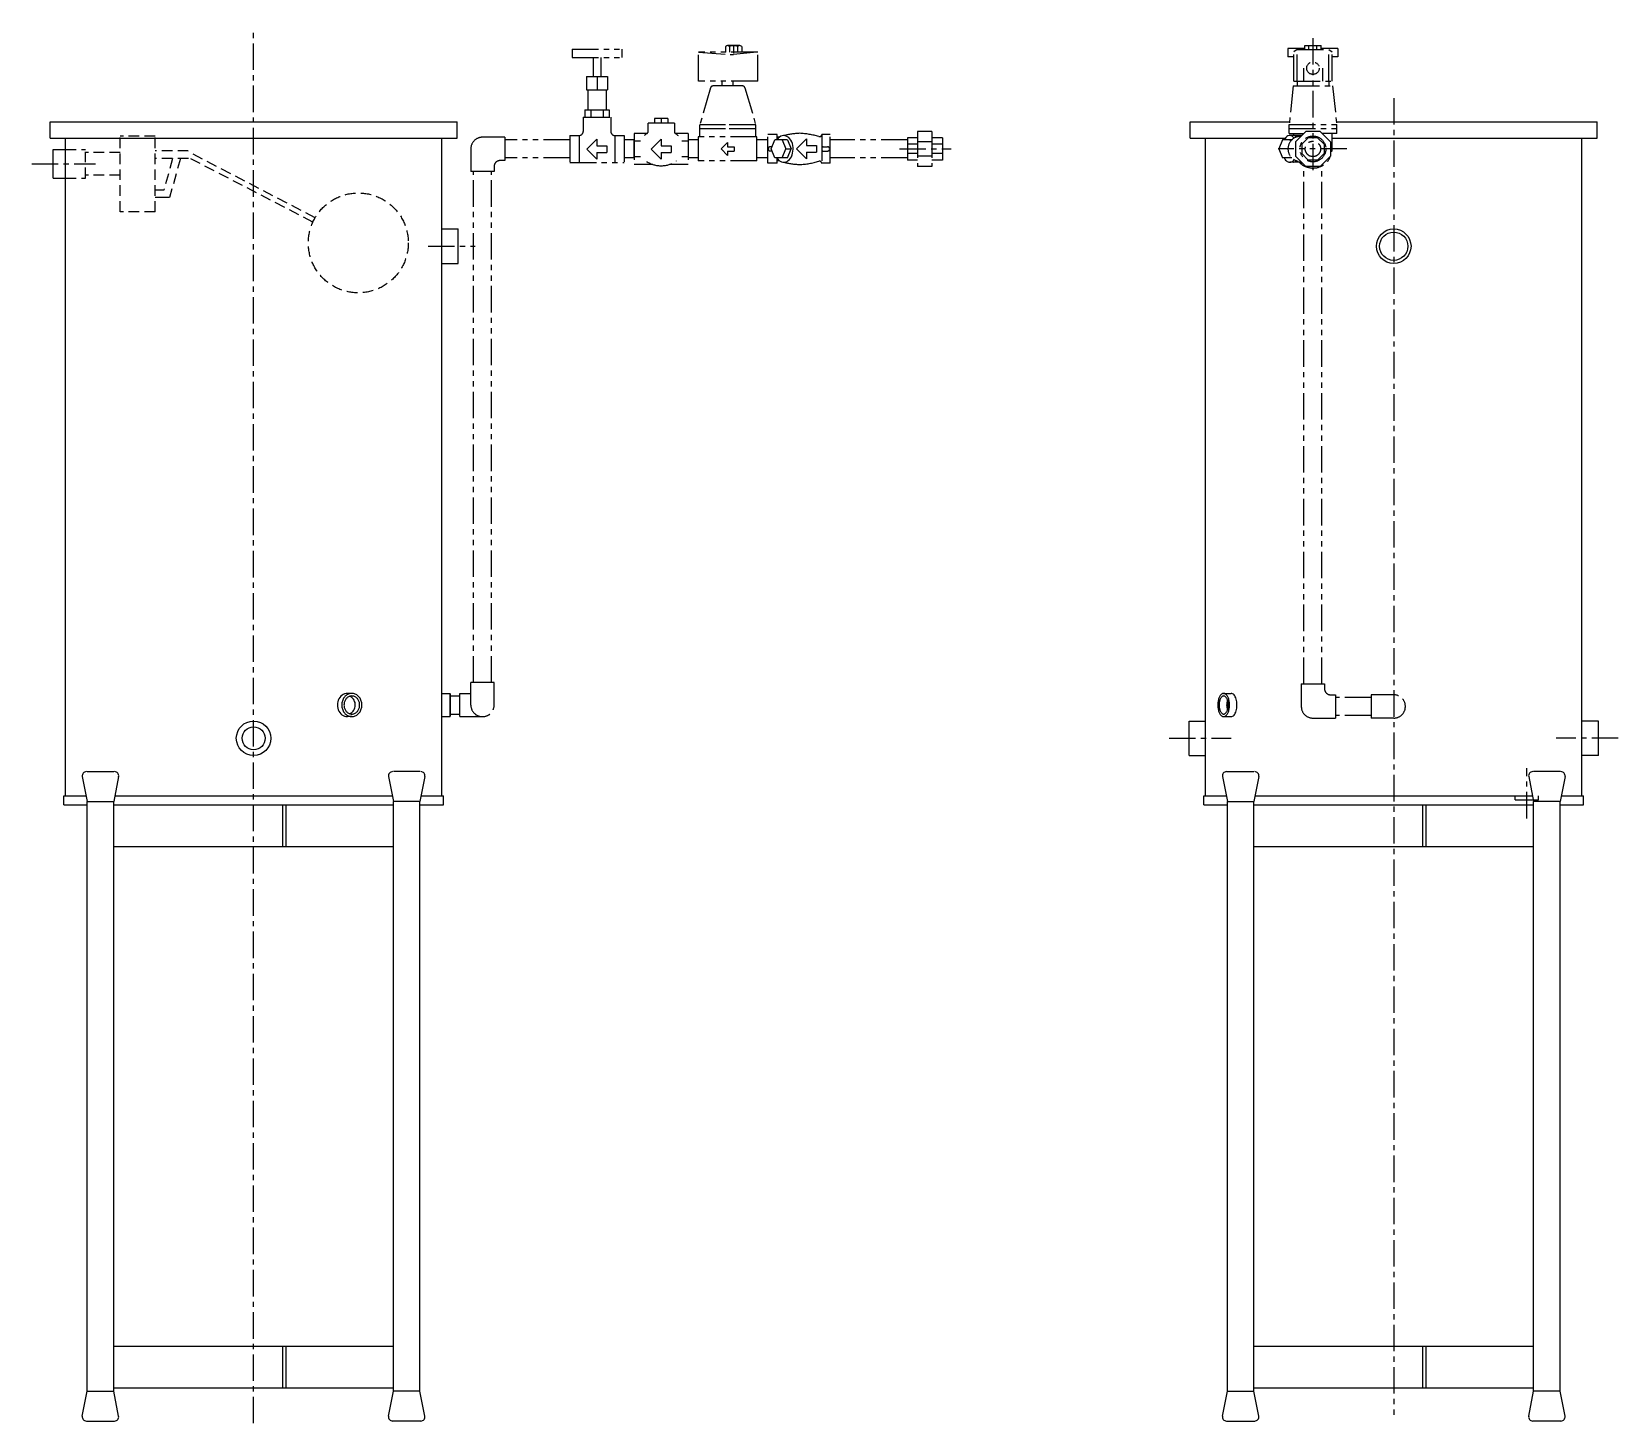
# Model space of a CAD drawing. Extents: x -7290 to 7072, y -4609 to 5403.
# Drawn here: x -376 to 1529, y -2824 to -1152 of the extents above; entities that cross this region are included whole.
import ezdxf

# ---------------------------------------------------------------- set-up
doc = ezdxf.new("R2010")
doc.units = 0
for name, pattern in [('CENTER', [50.8, 31.75, -6.35, 6.35, -6.35]), ('DASHED', [19.05, 12.7, -6.35]), ('PHANTOM', [63.5, 31.75, -6.35, 6.35, -6.35, 6.35, -6.35])]:
    doc.linetypes.add(name, pattern=pattern)
doc.layers.get('0').update_dxf_attribs({"linetype": 'CONTINUOUS'})
doc.layers.add('1_50', color=7, linetype='CONTINUOUS')

# ---------------------------------------------------------------- blocks, each defined once
blk = doc.blocks.new('MS_1')
at = {"color": 110, "linetype": 'CENTER'}
for p, q in [((0, 263.852637), (0, 1935.162612)), ((1368.901083, 1855.360521), (1368.901083, 273.910402)), ((1243.401037, 1812.905994), (1243.401037, 1823.905994)), ((1248.901037, 1810.465782), (1248.901037, 1812.905994)), ((1300.401037, 1812.905994), (1300.401037, 1823.905994)), ((775.501173, 1794.406055), (837.5454, 1794.406055)), ((1246.491427, 1805.205994), (1235.481619, 1805.205994)), ((1244.320454, 1805.205994), (1245.002373, 1803.539546)), ((-266.402267, 1776.527233), (-189.809561, 1776.527233)), ((-107.724284, 1745.027233), (-118.3, 1745.027233)), ((-100.875716, 1736.027233), (-118.3, 1736.027233)), ((209.434264, 1677.527233), (266.189176, 1677.527233)), ((1099.30006, 1086.527233), (1173.763301, 1086.527233)), ((1638.502106, 1086.527233), (1564.038866, 1086.527233)), ((1528.901083, 990.396009), (1528.901083, 1050.711968)), ((1514.901083, 1012.527233), (1514.901083, 1017.527233)), ((1514.901083, 1012.527233), (1542.901083, 1012.527233)), ((1542.901083, 1012.527233), (1542.901083, 1017.527233))]:
    blk.add_line(p, q, dxfattribs=at)
at = {"color": 110, "linetype": 'PHANTOM'}
for p, q in [((1271.901037, 1927.466976), (1271.901037, 1767.973271)), ((382.299939, 1914.358337), (382.299939, 1904.358352)), ((382.299939, 1914.358337), (442.299983, 1914.358337)), ((442.299983, 1914.358291), (442.299983, 1904.358307)), ((534.300108, 1910.414108), (576.300108, 1907.714108)), ((534.300108, 1875.714108), (534.300108, 1910.414108)), ((605.269789, 1910.414108), (534.300108, 1910.414108)), ((566.500108, 1917.536482), (566.500108, 1910.414108)), ((576.270196, 1918.414107), (568.890752, 1918.414107)), ((571.370197, 1917.484572), (571.370197, 1910.414283)), ((583.646857, 1918.414107), (576.270196, 1918.414107)), ((576.300108, 1919.414107), (576.300108, 1909.414108)), ((604.300108, 1910.414108), (576.300108, 1907.714108)), ((581.170197, 1917.484572), (581.170197, 1910.41391)), ((586.100108, 1917.501944), (586.100108, 1910.414108)), ((605.269789, 1875.714108), (605.269789, 1910.414108)), ((1241.901022, 1914.872085), (1241.901022, 1904.872146)), ((1262.151037, 1914.872085), (1241.901022, 1914.872085)), ((1252.901023, 1913.877027), (1248.901023, 1910.877027)), ((1248.901037, 1875.877004), (1248.901037, 1910.877004)), ((1252.901037, 1913.877004), (1290.901037, 1913.877004)), ((1252.901037, 1875.877004), (1252.901037, 1913.877004)), ((1262.151037, 1918.414107), (1281.651037, 1918.414107)), ((1262.151037, 1913.877004), (1262.151037, 1918.414107)), ((1267.026037, 1913.877004), (1267.026037, 1918.414107)), ((1276.776037, 1913.877004), (1276.776037, 1918.414107)), ((1281.651037, 1913.877004), (1281.651037, 1918.414107)), ((1301.901006, 1914.872085), (1281.651037, 1914.872085)), ((1290.901037, 1875.877004), (1290.901037, 1913.877004)), ((1290.90105, 1913.877027), (1294.90105, 1910.877027)), ((1294.901037, 1875.877004), (1294.901037, 1910.877004)), ((1301.901006, 1914.872085), (1301.901006, 1904.872146)), ((382.299939, 1904.358398), (442.299983, 1904.358398)), ((407.799938, 1904.358307), (407.799938, 1881.192444)), ((416.799938, 1904.358307), (416.799938, 1881.192444)), ((1248.901037, 1904.872146), (1241.901022, 1904.872146)), ((1260.400988, 1891.377071), (1260.400988, 1875.877004)), ((1283.400988, 1891.377071), (1283.400988, 1875.877004)), ((1301.901006, 1904.872146), (1294.901037, 1904.872146)), ((399.799969, 1881.192444), (399.799969, 1865.192506)), ((399.800015, 1881.192582), (424.799953, 1881.192582)), ((412.299938, 1881.192444), (412.299938, 1865.192506)), ((424.799999, 1881.192444), (424.799999, 1865.192506)), ((605.269789, 1875.714108), (534.300108, 1875.714108)), ((548.610478, 1867.808925), (535.720775, 1823.405994)), ((566.606495, 1870.005994), (551.501032, 1870.005994)), ((562.720775, 1870.005994), (562.720775, 1875.805994)), ((587.099185, 1870.005994), (566.606495, 1870.005994)), ((575.879442, 1870.005994), (575.879442, 1875.805994)), ((589.989739, 1867.808925), (602.879442, 1823.405994)), ((1248.216002, 1870.004672), (1243.401037, 1823.905994)), ((1248.216002, 1870.004672), (1295.586071, 1870.004672)), ((1248.901037, 1875.877004), (1294.901037, 1875.877004)), ((1252.901037, 1875.877004), (1252.901037, 1870.004672)), ((1290.901037, 1875.877004), (1290.901037, 1870.004672)), ((1295.586071, 1870.004672), (1300.401037, 1823.905994)), ((399.800015, 1865.192597), (424.799953, 1865.192597)), ((401.300015, 1865.192506), (401.300015, 1841.524019)), ((423.300044, 1865.192506), (423.300044, 1841.524019)), ((395.799938, 1832.524065), (428.799938, 1832.524065)), ((395.799984, 1832.524019), (395.799984, 1815.524142)), ((397.866192, 1841.524065), (426.733684, 1841.524065)), ((397.866192, 1841.524019), (397.866192, 1832.524019)), ((405.083111, 1841.524019), (405.083111, 1832.524019)), ((419.516903, 1841.524019), (419.516903, 1832.524019)), ((426.73373, 1841.524019), (426.73373, 1832.524019)), ((428.799938, 1832.524019), (428.799938, 1815.524142)), ((497.404033, 1830.938463), (481.295948, 1830.938463)), ((481.295971, 1830.938417), (481.295971, 1825.358462)), ((489.350002, 1830.938417), (489.350002, 1825.358462)), ((497.404056, 1830.938417), (497.404056, 1825.358462)), ((379.799954, 1810.524127), (390.799969, 1810.524127)), ((379.8, 1810.524081), (379.8, 1778.192417)), ((390.799969, 1810.524081), (390.799969, 1778.192417)), ((433.799953, 1810.524127), (444.800013, 1810.524127)), ((433.799998, 1810.524081), (433.799998, 1778.192417)), ((444.799968, 1810.524081), (444.799968, 1778.192417)), ((471.989979, 1812.958422), (456.800002, 1812.958422)), ((456.800047, 1812.958377), (456.800047, 1775.758304)), ((505.469989, 1825.358507), (473.229992, 1825.358507)), ((473.230015, 1825.358462), (473.230015, 1814.198321)), ((505.47, 1825.358462), (505.47, 1814.198321)), ((521.800047, 1812.958422), (506.709968, 1812.958422)), ((521.800047, 1812.958377), (521.800047, 1775.758304)), ((535.720775, 1808.905994), (535.720775, 1823.405994)), ((566.606495, 1823.405994), (535.720775, 1823.405994)), ((566.606495, 1818.405994), (535.720775, 1818.405994)), ((602.879442, 1823.405994), (566.606495, 1823.405994)), ((602.879442, 1818.405994), (566.606495, 1818.405994)), ((602.879442, 1808.905994), (602.879442, 1823.405994)), ((617.300089, 1777.105995), (617.300089, 1811.705992)), ((628.756266, 1811.705992), (617.300089, 1811.705992)), ((628.756266, 1806.054579), (628.756266, 1811.705992)), ((682.2599, 1811.69402), (682.2599, 1777.094023)), ((692.300089, 1811.69402), (682.2599, 1811.69402)), ((692.300089, 1777.094023), (692.300089, 1811.69402)), ((814.300059, 1815.406055), (797.300089, 1815.406055)), ((797.300089, 1815.406055), (797.300089, 1773.406055)), ((814.300089, 1815.406055), (814.300089, 1773.406055)), ((1243.401037, 1823.905994), (1300.401037, 1823.905994)), ((1243.401037, 1818.905994), (1300.401037, 1818.905994)), ((1243.401037, 1812.905994), (1260.702638, 1812.905994)), ((1258.262426, 1810.465782), (1244.090927, 1810.465782)), ((1263.202618, 1815.405974), (1250.901112, 1803.104469)), ((1280.599584, 1815.405963), (1263.202627, 1815.405963)), ((1280.599608, 1815.40593), (1292.901114, 1803.104423)), ((1300.401037, 1812.905994), (1283.099544, 1812.905994)), ((1294.901037, 1794.405994), (1294.901037, 1812.905994)), ((260.800004, 1794.406085), (260.800004, 1767.406085)), ((301.800004, 1808.406085), (274.800004, 1808.406085)), ((301.800004, 1808.406085), (301.800004, 1780.406085)), ((379.8, 1805.256091), (301.800004, 1805.256091)), ((400.266119, 1794.131549), (412.266119, 1782.131525)), ((400.266339, 1794.131744), (412.266377, 1806.131795)), ((412.266292, 1798.131732), (424.266292, 1798.131732)), ((412.266338, 1806.131656), (412.266338, 1798.131686)), ((424.266384, 1798.131686), (424.266384, 1790.131626)), ((456.337122, 1805.255999), (444.800013, 1805.255999)), ((456.337122, 1805.255999), (456.337122, 1783.555988)), ((464.550032, 1803.658496), (456.800002, 1803.658496)), ((477.504365, 1794.131637), (489.504389, 1782.131636)), ((477.504378, 1794.131613), (489.504433, 1806.131714)), ((489.504383, 1806.131747), (489.504383, 1798.131778)), ((489.504383, 1798.131824), (501.504382, 1798.131824)), ((501.504394, 1798.131778), (501.504394, 1790.131717)), ((521.899996, 1803.658496), (514.149989, 1803.658496)), ((533.899996, 1805.256091), (521.899996, 1805.256091)), ((604.300108, 1808.905994), (533.899996, 1808.905994)), ((534.300108, 1779.905994), (534.300108, 1808.905994)), ((561.191418, 1794.401273), (569.064618, 1786.528057)), ((561.191471, 1794.401283), (569.06468, 1802.274478)), ((569.064633, 1802.274468), (569.064633, 1797.025688)), ((569.064633, 1797.025718), (576.937833, 1797.025718)), ((569.064633, 1791.776878), (576.937833, 1791.776878)), ((569.064633, 1791.776848), (569.064633, 1786.528068)), ((576.937833, 1797.025718), (576.937833, 1791.776878)), ((604.300108, 1779.905994), (604.300108, 1808.905994)), ((617.300089, 1805.256091), (604.300108, 1805.256091)), ((618.125086, 1793.831), (618.125086, 1794.981)), ((622.353758, 1796.980998), (620.374995, 1796.980998)), ((622.353754, 1791.831001), (620.374995, 1791.831001)), ((621.300053, 1794.405994), (625.71947, 1805.205994)), ((625.71947, 1783.605994), (621.300053, 1794.405994)), ((640.922266, 1805.205994), (625.71947, 1805.205994)), ((631.228268, 1808.555994), (628.756266, 1808.555994)), ((634.558305, 1805.205994), (638.977723, 1794.405994)), ((634.558305, 1783.605994), (638.977723, 1794.405994)), ((638.977723, 1794.405994), (645.341684, 1794.405994)), ((640.922266, 1805.205994), (645.341684, 1794.405994)), ((640.922266, 1783.605994), (645.341684, 1794.405994)), ((651.859709, 1794.405955), (663.859711, 1782.405931)), ((651.85979, 1794.405971), (663.859805, 1806.405962)), ((663.859733, 1806.405948), (663.859733, 1798.405978)), ((663.859733, 1798.406024), (675.859733, 1798.406024)), ((675.859733, 1798.406024), (675.859733, 1790.405963)), ((683.947377, 1796.969042), (689.217804, 1796.969058)), ((683.947379, 1791.819013), (689.217801, 1791.818997)), ((785.300089, 1805.256091), (692.300089, 1805.256091)), ((797.300059, 1807.906085), (785.300059, 1807.906085)), ((797.300059, 1799.997913), (785.300059, 1799.997913)), ((785.300089, 1807.906062), (785.300089, 1780.906062)), ((814.300059, 1803.104549), (797.300089, 1803.104549)), ((827.300266, 1807.906085), (814.300059, 1807.906085)), ((827.300266, 1799.997913), (814.300059, 1799.997913)), ((827.300266, 1807.906062), (827.300266, 1780.906062)), ((1312.562149, 1794.405994), (1230.000007, 1794.405994)), ((1235.481619, 1805.205994), (1231.062202, 1794.405994)), ((1231.062202, 1794.405994), (1235.481619, 1783.605994)), ((1250.901098, 1803.104449), (1250.901098, 1785.707507)), ((1258.401098, 1799.997913), (1258.401098, 1788.814166)), ((1266.309235, 1807.905942), (1258.401164, 1799.997872)), ((1277.493078, 1807.905963), (1266.309164, 1807.905963)), ((1277.493051, 1807.905862), (1285.401067, 1799.997845)), ((1285.401105, 1799.997943), (1285.401105, 1788.814136)), ((1292.901098, 1803.104449), (1292.901098, 1785.707477)), ((288.800004, 1773.406085), (288.800004, 1767.406085)), ((301.800004, 1780.406085), (295.800004, 1780.406085)), ((379.8, 1783.556079), (301.800004, 1783.556079)), ((379.799954, 1778.192463), (444.800013, 1778.192463)), ((412.266292, 1790.131671), (424.266292, 1790.131671)), ((412.266338, 1790.131626), (412.266338, 1782.131656)), ((456.337122, 1783.555988), (444.800013, 1783.555988)), ((464.550032, 1785.05846), (456.800002, 1785.05846)), ((479.425114, 1775.75835), (456.800002, 1775.75835)), ((489.504383, 1790.131763), (501.504382, 1790.131763)), ((489.504383, 1790.131717), (489.504383, 1782.131748)), ((521.800047, 1775.75835), (499.274822, 1775.75835)), ((521.899996, 1785.05846), (514.149989, 1785.05846)), ((533.899996, 1783.556079), (521.899996, 1783.556079)), ((604.300108, 1779.905994), (533.899996, 1779.905994)), ((617.300089, 1783.556079), (604.300108, 1783.556079)), ((628.756266, 1777.105995), (617.300089, 1777.105995)), ((640.922266, 1783.605994), (625.71947, 1783.605994)), ((628.756266, 1777.105995), (628.756266, 1782.757408)), ((631.228268, 1780.255994), (628.756266, 1780.255994)), ((663.859733, 1790.405963), (675.859733, 1790.405963)), ((663.859733, 1790.405917), (663.859733, 1782.405948)), ((692.300089, 1777.094023), (682.2599, 1777.094023)), ((785.300089, 1783.556079), (692.300089, 1783.556079)), ((797.300059, 1788.814136), (785.300059, 1788.814136)), ((797.300059, 1780.905963), (785.300059, 1780.905963)), ((814.300059, 1785.707599), (797.300089, 1785.707599)), ((814.300059, 1773.406055), (797.300089, 1773.406055)), ((827.300266, 1788.814136), (814.300059, 1788.814136)), ((827.300266, 1780.905963), (814.300059, 1780.905963)), ((1246.491427, 1783.605994), (1235.481619, 1783.605994)), ((1256.69463, 1778.346205), (1244.090936, 1778.346205)), ((1244.320454, 1783.605994), (1245.002373, 1785.272441)), ((1250.901062, 1785.707505), (1263.202606, 1773.40596)), ((1258.401028, 1788.814121), (1266.309244, 1780.905904)), ((1261.051084, 1151.80604), (1261.051084, 1774.125991)), ((1280.599592, 1773.405963), (1263.202642, 1773.405963)), ((1277.492925, 1780.905963), (1266.309309, 1780.905963)), ((1285.401093, 1788.814126), (1277.492924, 1780.905959)), ((1292.901097, 1785.70746), (1280.59959, 1773.405954)), ((1282.75099, 1151.80604), (1282.75099, 1774.125991)), ((288.800004, 1767.406085), (260.800004, 1767.406085)), ((263.950047, 1153.527233), (263.950047, 1767.406085)), ((285.649962, 1153.527233), (285.649962, 1767.406085)), ((288.8, 1153.527233), (260.8, 1153.527233)), ((260.8, 1126.527233), (260.8, 1153.527233)), ((288.8, 1126.527233), (288.8, 1153.527233)), ((1257.901037, 1151.80604), (1285.901037, 1151.80604)), ((1257.901037, 1151.80604), (1257.901037, 1124.80604)), ((1285.901037, 1151.80604), (1285.901037, 1145.80604)), ((235.8, 1137.377233), (247.8, 1137.377233)), ((247.8, 1112.527233), (247.8, 1140.527233)), ((247.8, 1140.527233), (260.8, 1140.527233)), ((1292.901037, 1138.80604), (1298.901037, 1138.80604)), ((1298.901037, 1138.80604), (1298.901037, 1110.80604)), ((1341.901083, 1135.655993), (1298.901037, 1135.655993)), ((1341.901083, 1138.805994), (1341.901083, 1110.805994)), ((1368.901083, 1138.805994), (1341.901083, 1138.805994)), ((1341.901083, 1138.805994), (1341.901083, 1110.805994)), ((1368.901083, 1138.805994), (1341.901083, 1138.805994)), ((235.8, 1115.677233), (247.8, 1115.677233)), ((247.8, 1112.527233), (274.8, 1112.527233)), ((1271.901037, 1110.80604), (1298.901037, 1110.80604)), ((1341.901083, 1113.956087), (1298.901037, 1113.956087)), ((1368.901083, 1110.805994), (1341.901083, 1110.805994)), ((1368.901083, 1110.805994), (1341.901083, 1110.805994))]:
    blk.add_line(p, q, dxfattribs=at)
at = {"color": 3, "linetype": 'CONTINUOUS'}
for p, q in [((-244.4, 1827.127233), (244.4, 1827.127233)), ((-244.4, 1807.127233), (-244.4, 1827.127233)), ((244.4, 1807.127233), (244.4, 1827.127233)), ((1124.501083, 1827.127233), (1243.737492, 1827.127233)), ((1124.501083, 1807.127233), (1124.501083, 1827.127233)), ((1300.064581, 1827.127233), (1613.301083, 1827.127233)), ((1613.301083, 1807.127233), (1613.301083, 1827.127233)), ((-244.4, 1807.127233), (244.4, 1807.127233)), ((-240.8, 1759.277233), (-240.8, 1793.777233)), ((-240.8, 1793.777233), (-225.8, 1793.777233)), ((-225.8, 1017.527233), (-225.8, 1807.127233)), ((225.8, 1017.527233), (225.8, 1807.127233)), ((1124.501083, 1807.127233), (1238.684779, 1807.127233)), ((1143.101083, 1017.527233), (1143.101083, 1807.127233)), ((1294.901037, 1807.127233), (1613.301083, 1807.127233)), ((1594.701083, 1017.527233), (1594.701083, 1807.127233)), ((-240.8, 1759.277233), (-225.8, 1759.277233)), ((225.8, 1698.277233), (245.8, 1698.277233)), ((245.8, 1656.777233), (245.8, 1698.277233)), ((225.8, 1656.777233), (245.8, 1656.777233)), ((117.9, 1140.527233), (112.646403, 1140.527233)), ((225.8, 1140.527233), (235.8, 1140.527233)), ((235.8, 1112.527233), (235.8, 1140.527233)), ((235.8, 1140.127237), (235.8, 1112.927229)), ((1164.701083, 1140.527233), (1173.701083, 1140.527233)), ((117.9, 1112.527233), (112.682785, 1112.527233)), ((225.8, 1112.527233), (235.8, 1112.527233)), ((1123.101083, 1107.277233), (1143.101083, 1107.277233)), ((1123.101083, 1065.777233), (1123.101083, 1107.277233)), ((1164.701083, 1112.527233), (1173.701083, 1112.527233)), ((1614.701083, 1107.277233), (1594.701083, 1107.277233)), ((1614.701083, 1065.777233), (1614.701083, 1107.277233)), ((1123.101083, 1065.777233), (1143.101083, 1065.777233)), ((1614.701083, 1065.777233), (1594.701083, 1065.777233)), ((-205.670844, 1040.559759), (-199.747763, 1010.527233)), ((-205.670844, 1040.559759), (-199.747763, 1010.527233)), ((-205.670844, 1040.559759), (-199.747763, 1010.527233)), ((-199.747763, 1046.527233), (-167.947763, 1046.527233)), ((-162.024682, 1040.559759), (-167.947763, 1010.527233)), ((-162.024682, 1040.559759), (-167.947763, 1010.527233)), ((-162.024682, 1040.559759), (-167.947763, 1010.527233)), ((162.024682, 1040.559759), (167.947763, 1010.527233)), ((162.024682, 1040.559759), (167.947763, 1010.527233)), ((162.024682, 1040.559759), (167.947763, 1010.527233)), ((199.747763, 1046.527233), (167.947763, 1046.527233)), ((205.670844, 1040.559759), (199.747763, 1010.527233)), ((205.670844, 1040.559759), (199.747763, 1010.527233)), ((205.670844, 1040.559759), (199.747763, 1010.527233)), ((1163.230239, 1040.559759), (1169.15332, 1010.527233)), ((1163.230239, 1040.559759), (1169.15332, 1010.527233)), ((1163.230239, 1040.559759), (1169.15332, 1010.527233)), ((1168.135745, 1046.527233), (1200.95332, 1046.527233)), ((1206.876401, 1040.559759), (1200.95332, 1010.527233)), ((1206.876401, 1040.559759), (1200.95332, 1010.527233)), ((1206.876401, 1040.559759), (1200.95332, 1010.527233)), ((1530.925765, 1040.559759), (1536.848846, 1010.527233)), ((1530.925765, 1040.559759), (1536.848846, 1010.527233)), ((1530.925765, 1040.559759), (1536.848846, 1010.527233)), ((1568.648846, 1046.527233), (1536.848846, 1046.527233)), ((1574.571928, 1040.559759), (1568.648846, 1010.527233)), ((1574.571928, 1040.559759), (1568.648846, 1010.527233)), ((1574.571928, 1040.559759), (1568.648846, 1010.527233)), ((-227.8, 1017.527233), (-201.128319, 1017.527233)), ((-227.8, 1006.527233), (-227.8, 1017.527233)), ((-199.747763, 1010.527233), (-167.947763, 1010.527233)), ((-199.747763, 849.67723), (-199.747763, 1010.527233)), ((-167.947763, 849.67723), (-167.947763, 1010.527233)), ((-166.567208, 1017.527233), (166.567208, 1017.527233)), ((199.747763, 1010.527233), (167.947763, 1010.527233)), ((167.947763, 849.677232), (167.947763, 1010.527233)), ((199.747763, 849.67723), (199.747763, 1010.527233)), ((201.128319, 1017.527233), (227.8, 1017.527233)), ((227.8, 1006.527233), (227.8, 1017.527233)), ((1141.101083, 1006.527233), (1141.101083, 1017.527233)), ((1141.101083, 1017.527233), (1167.772765, 1017.527233)), ((1169.15332, 1010.527233), (1200.95332, 1010.527233)), ((1169.15332, 957.313358), (1169.15332, 1010.527233)), ((1200.95332, 941.715236), (1200.95332, 1010.527233)), ((1202.333876, 1017.527233), (1268.93487, 1017.527233)), ((1268.93487, 1017.527233), (1535.468291, 1017.527233)), ((1568.648846, 1010.527233), (1536.848846, 1010.527233)), ((1536.848846, 302.527233), (1536.848846, 1010.527233)), ((1568.648846, 302.527233), (1568.648846, 1010.527233)), ((1570.029402, 1017.527233), (1596.701083, 1017.527233)), ((1596.701083, 1006.527233), (1596.701083, 1017.527233)), ((-227.8, 1006.527233), (-199.747763, 1006.527233)), ((-167.947763, 1006.527233), (167.947763, 1006.527233)), ((35, 956.527233), (35, 1006.527233)), ((39, 956.527233), (39, 1006.527233)), ((199.747763, 1006.527233), (227.8, 1006.527233)), ((1141.101083, 1006.527233), (1169.15332, 1006.527233)), ((1200.95332, 1006.527233), (1260.21348, 1006.527233)), ((1260.21348, 1006.527233), (1536.848846, 1006.527233)), ((1403.901083, 956.527233), (1403.901083, 1006.527233)), ((1407.901083, 956.527233), (1407.901083, 1006.527233)), ((1568.648846, 1006.527233), (1596.701083, 1006.527233)), ((-167.947763, 956.527233), (167.947763, 956.527233)), ((31.800003, 956.527233), (167.947763, 956.527233)), ((1169.15332, 302.527233), (1169.15332, 957.313358)), ((1200.95332, 956.527233), (1220.70215, 956.527233)), ((1200.95332, 302.527233), (1200.95332, 956.527233)), ((1220.70215, 956.527233), (1536.848846, 956.527233)), ((-199.747763, 302.527233), (-199.747763, 849.67723)), ((-167.947763, 302.527233), (-167.947763, 849.67723)), ((167.947763, 302.527233), (167.947763, 849.677232)), ((199.747763, 302.527233), (199.747763, 849.67723)), ((-167.947763, 356.527233), (167.947763, 356.527233)), ((35, 306.527233), (35, 356.527233)), ((39, 306.527233), (39, 356.527233)), ((1200.95332, 356.527233), (1536.848846, 356.527233)), ((1403.901083, 306.527233), (1403.901083, 356.527233)), ((1407.901083, 306.527233), (1407.901083, 356.527233)), ((-167.947763, 306.527233), (167.947763, 306.527233)), ((1200.95332, 306.527233), (1536.848846, 306.527233)), ((-205.670844, 272.494708), (-199.747763, 302.527233)), ((-205.670844, 272.494708), (-199.747763, 302.527233)), ((-205.670844, 272.494708), (-199.747763, 302.527233)), ((-199.747763, 302.527233), (-167.947763, 302.527233)), ((-199.747763, 302.527233), (-167.947763, 302.527233)), ((-199.747763, 302.527233), (-167.947763, 302.527233)), ((-162.024682, 272.494708), (-167.947763, 302.527233)), ((-162.024682, 272.494708), (-167.947763, 302.527233)), ((-162.024682, 272.494708), (-167.947763, 302.527233)), ((162.024682, 272.494708), (167.947763, 302.527233)), ((162.024682, 272.494708), (167.947763, 302.527233)), ((162.024682, 272.494708), (167.947763, 302.527233)), ((199.747763, 302.527233), (167.947763, 302.527233)), ((199.747763, 302.527233), (167.947763, 302.527233)), ((199.747763, 302.527233), (167.947763, 302.527233)), ((205.670844, 272.494708), (199.747763, 302.527233)), ((205.670844, 272.494708), (199.747763, 302.527233)), ((205.670844, 272.494708), (199.747763, 302.527233)), ((1163.230239, 272.494708), (1169.15332, 302.527233)), ((1163.230239, 272.494708), (1169.15332, 302.527233)), ((1163.230239, 272.494708), (1169.15332, 302.527233)), ((1169.15332, 302.527233), (1200.95332, 302.527233)), ((1169.15332, 302.527233), (1200.95332, 302.527233)), ((1169.15332, 302.527233), (1200.95332, 302.527233)), ((1206.876401, 272.494708), (1200.95332, 302.527233)), ((1206.876401, 272.494708), (1200.95332, 302.527233)), ((1206.876401, 272.494708), (1200.95332, 302.527233)), ((1530.925765, 272.494708), (1536.848846, 302.527233)), ((1530.925765, 272.494708), (1536.848846, 302.527233)), ((1530.925765, 272.494708), (1536.848846, 302.527233)), ((1568.648846, 302.527233), (1536.848846, 302.527233)), ((1568.648846, 302.527233), (1536.848846, 302.527233)), ((1568.648846, 302.527233), (1536.848846, 302.527233)), ((1574.571928, 272.494708), (1568.648846, 302.527233)), ((1574.571928, 272.494708), (1568.648846, 302.527233)), ((1574.571928, 272.494708), (1568.648846, 302.527233)), ((-200.765338, 266.527233), (-166.930188, 266.527233)), ((-200.765338, 266.527233), (-166.930188, 266.527233)), ((-200.765338, 266.527233), (-166.930188, 266.527233)), ((200.765338, 266.527233), (166.930188, 266.527233)), ((200.765338, 266.527233), (166.930188, 266.527233)), ((200.765338, 266.527233), (166.930188, 266.527233)), ((1168.135745, 266.527233), (1201.970895, 266.527233)), ((1168.135745, 266.527233), (1201.970895, 266.527233)), ((1168.135745, 266.527233), (1201.970895, 266.527233)), ((1569.666421, 266.527233), (1535.831271, 266.527233)), ((1569.666421, 266.527233), (1535.831271, 266.527233)), ((1569.666421, 266.527233), (1535.831271, 266.527233))]:
    blk.add_line(p, q, dxfattribs=at)
at = {"color": 110, "linetype": 'DASHED'}
for p, q in [((-225.8, 1793.777233), (-201.8, 1793.777233)), ((-201.8, 1759.277233), (-201.8, 1793.777233)), ((-118.3, 1809.527233), (-160.3, 1809.527233)), ((-160.3, 1719.027233), (-160.3, 1809.527233)), ((-118.3, 1719.027233), (-118.3, 1809.527233)), ((-78.380802, 1792.027233), (-118.3, 1792.027233)), ((73.908278, 1711.819436), (-78.3, 1790.908052)), ((-160.3, 1790.127233), (-201.8, 1790.127233)), ((-78.3, 1783.027233), (-118.3, 1783.027233)), ((-97.213645, 1783.027233), (-107.724284, 1745.027233)), ((-87.875716, 1783.027233), (-100.875716, 1736.027233)), ((71.141805, 1706.495281), (-78.3, 1784.146415)), ((-225.8, 1759.277233), (-201.8, 1759.277233)), ((-160.3, 1762.927233), (-201.8, 1762.927233)), ((-118.3, 1719.027233), (-160.3, 1719.027233))]:
    blk.add_line(p, q, dxfattribs=at)
at = {"color": 110, "linetype": 'PHANTOM'}
for points in [[(571.370197, 1917.484572), (570.625052, 1917.893294), (569.847321, 1918.231268), (568.906232, 1918.414983), (567.976255, 1918.251211), (567.22161, 1917.930411), (566.500108, 1917.536482)], [(581.170197, 1917.484572), (580.263285, 1917.878981), (579.300465, 1918.126682), (578.550549, 1918.258552), (577.793266, 1918.347691), (577.032015, 1918.398181), (576.270197, 1918.414104), (575.50838, 1918.398182), (574.747128, 1918.347692), (573.989844, 1918.258553), (573.239929, 1918.126683), (572.277109, 1917.878982), (571.370197, 1917.484572)], [(586.100108, 1917.501944), (585.357796, 1917.908546), (584.582095, 1918.242007), (583.644897, 1918.414104), (582.703986, 1918.235393), (581.920491, 1917.896156), (581.170197, 1917.484572)], [(471.990002, 1812.958422), (471.240837, 1812.338425), (470.491673, 1811.718432), (469.742509, 1811.098439), (468.993344, 1810.478442)], [(506.709991, 1812.958422), (507.459161, 1812.338425), (508.208337, 1811.718432), (508.957513, 1811.098439), (509.706683, 1810.478442)], [(628.165509, 1783.605994), (629.383099, 1781.981333), (630.756761, 1780.629033), (632.256383, 1779.578738), (633.849092, 1778.853471), (635.499974, 1778.469131), (637.17284, 1778.434142), (638.831019, 1778.749272), (640.438162, 1779.407613), (641.959039, 1780.394733), (643.360311, 1781.688994), (644.611261, 1783.262024), (645.684467, 1785.07934), (646.556402, 1787.101106), (647.207954, 1789.283003), (647.624839, 1791.5772), (647.797919, 1793.933408), (647.7234, 1796.299975), (647.402915, 1798.625024), (646.843491, 1800.857588), (646.057389, 1802.948726), (645.061842, 1804.852599), (643.878674, 1806.527473), (642.53382, 1807.936632), (641.056762, 1809.049185), (639.479877, 1809.840746), (637.837733, 1810.293961), (636.166327, 1810.398897), (634.502298, 1810.153252), (632.882123, 1809.562412), (631.341317, 1808.639329), (629.913658, 1807.404236), (628.63044, 1805.88421), (628.394437, 1805.549964), (628.165509, 1805.205994)], [(1256.901044, 1810.461417), (1256.797839, 1810.464689), (1256.694621, 1810.46578)], [(620.374994, 1796.980999), (620.110535, 1796.967136), (619.849742, 1796.925739), (619.596231, 1796.857382), (619.353516, 1796.763012), (619.124961, 1796.643938), (618.913736, 1796.501811), (618.722769, 1796.3386), (618.554707, 1796.156569), (618.411879, 1795.958241), (618.296266, 1795.746366), (618.209471, 1795.52388), (618.152696, 1795.293868), (618.131931, 1795.137917), (618.124995, 1794.981)], [(618.124995, 1793.831), (618.152697, 1793.518131), (618.235118, 1793.212966), (618.370231, 1792.923019), (618.554707, 1792.655429), (618.784005, 1792.416786), (619.052478, 1792.212966), (619.353516, 1792.048987), (619.679706, 1791.928887), (620.023017, 1791.855623), (620.374994, 1791.831)], [(683.947377, 1796.969042), (683.738749, 1796.957961), (683.533322, 1796.924035), (683.334247, 1796.867783), (683.144579, 1796.790069), (682.967228, 1796.692085), (682.804916, 1796.575335), (682.660133, 1796.44161), (682.5351, 1796.292961), (682.431737, 1796.13167), (682.351628, 1795.960212), (682.296004, 1795.781217), (682.265717, 1795.597432), (682.261237, 1795.533289), (682.259852, 1795.469027)], [(682.259852, 1793.319028), (682.281169, 1793.084707), (682.343395, 1792.856139), (682.445003, 1792.638936), (682.583497, 1792.438432), (682.755477, 1792.259549), (682.956721, 1792.106679), (683.182287, 1791.983576), (683.426638, 1791.893262), (683.683773, 1791.837955), (683.947379, 1791.819013)], [(689.217801, 1791.818997), (689.569134, 1791.844429), (689.911847, 1791.918304), (690.23753, 1792.03881), (690.538196, 1792.202992), (690.806466, 1792.40682), (691.035759, 1792.645295), (691.220451, 1792.912565), (691.356009, 1793.202074), (691.439109, 1793.50672), (691.467711, 1793.819027)], [(691.467711, 1794.969027), (691.440917, 1795.282461), (691.359183, 1795.58815), (691.224531, 1795.878539), (691.040288, 1796.146452), (690.811006, 1796.385268), (690.542352, 1796.589087), (690.240964, 1796.752871), (689.914291, 1796.872572), (689.570405, 1796.945233), (689.217804, 1796.969058)], [(1237.535641, 1783.605994), (1238.298682, 1782.256288), (1239.145624, 1781.082569), (1240.064197, 1780.101839), (1241.041097, 1779.328302), (1242.062173, 1778.773163), (1243.112636, 1778.444464), (1244.177269, 1778.346965), (1245.240651, 1778.482079), (1246.287379, 1778.847849), (1247.302293, 1779.438976), (1248.27069, 1780.246899), (1249.178544, 1781.259914), (1249.254539, 1781.357691), (1249.329962, 1781.456913)], [(1248.109898, 1778.346203), (1250.215557, 1778.806634), (1252.200479, 1780.161527)], [(1248.367515, 1778.346203), (1250.437037, 1778.790743), (1252.391989, 1780.099753)], [(1256.694621, 1778.346203), (1257.383445, 1778.394843), (1258.068098, 1778.540469)]]:
    blk.add_lwpolyline(points, dxfattribs=at)
at = {"color": 110, "linetype": 'CENTER'}
for points in [[(1249.329952, 1807.35508), (1248.230427, 1808.603917), (1247.042078, 1809.548102), (1245.790404, 1810.167376), (1244.502265, 1810.44845), (1243.205299, 1810.385294), (1241.927336, 1809.979263), (1240.695799, 1809.239068), (1239.537112, 1808.180593), (1238.476139, 1806.82655), (1237.535645, 1805.205994)], [(1252.200479, 1808.650456), (1250.215557, 1810.005348), (1248.109898, 1810.46578)], [(1252.391989, 1808.712229), (1250.437037, 1810.021239), (1248.367515, 1810.46578)]]:
    blk.add_lwpolyline(points, dxfattribs=at)
at = {"color": 3, "linetype": 'CONTINUOUS'}
for points in [[(112.676599, 1140.527232), (110.95892, 1140.384425), (109.276159, 1139.960929), (107.662402, 1139.265323), (106.150337, 1138.311696), (104.770592, 1137.119364), (103.551115, 1135.712481), (102.516608, 1134.119542), (101.688025, 1132.372815), (101.08215, 1130.507681), (100.711256, 1128.56192), (100.582855, 1126.574944), (100.699548, 1124.587002), (101.058972, 1122.638361), (101.653845, 1120.768493), (102.472119, 1119.015272), (103.497219, 1117.414212), (104.70838, 1115.997745), (106.081069, 1114.79456), (107.587481, 1113.829031), (109.197103, 1113.120715), (110.87733, 1112.683958), (112.594128, 1112.527609), (112.68897, 1112.527235), (112.783812, 1112.527721)], [(115.072427, 1116.033687), (116.352864, 1116.538388), (117.557261, 1117.250045), (118.660666, 1118.153913), (119.640216, 1119.231267), (120.475617, 1120.459784), (121.149561, 1121.81401), (121.648083, 1123.265889), (121.960856, 1124.785339), (122.081398, 1126.340879), (122.007213, 1127.900279), (121.739838, 1129.431232), (121.284812, 1130.902018), (120.651563, 1132.282163), (119.85321, 1133.543074), (118.906296, 1134.658625), (117.830438, 1135.605704), (116.647927, 1136.364689), (115.383263, 1136.919854)], [(1169.187667, 1132.547102), (1168.794101, 1131.154179), (1168.507235, 1129.660645), (1168.333306, 1128.098978), (1168.276097, 1126.503134), (1168.33685, 1124.907813), (1168.514246, 1123.347706), (1168.804427, 1121.856737), (1169.201083, 1120.467324), (1169.201083, 1120.467324)], [(1173.701083, 1112.527233), (1174.614767, 1112.647005), (1175.512816, 1113.004272), (1176.379867, 1113.59292), (1177.201083, 1114.402878), (1177.962413, 1115.420287), (1178.650831, 1116.627739), (1179.254557, 1118.004573), (1179.763261, 1119.527233), (1180.16824, 1121.169665), (1180.462564, 1122.903767), (1180.641197, 1124.699867), (1180.701083, 1126.527233), (1180.641197, 1128.3546), (1180.462564, 1130.1507), (1180.16824, 1131.884802), (1179.763261, 1133.527233), (1179.254557, 1135.049893), (1178.650831, 1136.426728), (1177.962413, 1137.63418), (1177.201083, 1138.651589), (1176.379867, 1139.461547), (1175.512816, 1140.050195), (1174.614767, 1140.407462), (1173.701083, 1140.527233), (1173.701083, 1140.527233)]]:
    blk.add_lwpolyline(points, dxfattribs=at)
for points in [[(117.9, 1140.527233), (116.845416, 1140.473959), (115.798857, 1140.314542), (114.76829, 1140.050195), (113.761556, 1139.68293), (112.786319, 1139.215542), (111.85, 1138.651589), (110.959725, 1137.995362), (110.12227, 1137.251856), (109.344008, 1136.426728), (108.630862, 1135.52626), (107.98826, 1134.557304), (107.421093, 1133.527233), (106.933676, 1132.443889), (106.529719, 1131.315515), (106.212298, 1130.1507), (105.983826, 1128.958308), (105.846044, 1127.747414), (105.8, 1126.527233), (105.846044, 1125.307053), (105.983826, 1124.096159), (106.212298, 1122.903767), (106.529719, 1121.738951), (106.933676, 1120.610578), (107.421093, 1119.527233), (107.98826, 1118.497163), (108.630862, 1117.528207), (109.344008, 1116.627739), (110.12227, 1115.802611), (110.959725, 1115.059105), (111.85, 1114.402878), (112.786319, 1113.838924), (113.761556, 1113.371537), (114.76829, 1113.004272), (115.798857, 1112.739925), (116.845416, 1112.580508), (117.9, 1112.527233), (118.954585, 1112.580508), (120.001143, 1112.739925), (121.03171, 1113.004272), (122.038444, 1113.371537), (123.013681, 1113.838924), (123.95, 1114.402878), (124.840275, 1115.059105), (125.67773, 1115.802611), (126.455992, 1116.627739), (127.169138, 1117.528207), (127.81174, 1118.497163), (128.378907, 1119.527233), (128.866324, 1120.610578), (129.270281, 1121.738951), (129.587703, 1122.903767), (129.816174, 1124.096159), (129.953956, 1125.307053), (130, 1126.527233), (129.953956, 1127.747414), (129.816174, 1128.958308), (129.587703, 1130.1507), (129.270281, 1131.315515), (128.866324, 1132.443889), (128.378907, 1133.527233), (127.81174, 1134.557304), (127.169138, 1135.52626), (126.455992, 1136.426728), (125.67773, 1137.251856), (124.840275, 1137.995362), (123.95, 1138.651589), (123.013681, 1139.215542), (122.038444, 1139.68293), (121.03171, 1140.050195), (120.001143, 1140.314542), (118.954585, 1140.473959), (117.9, 1140.527233)], [(117.9, 1137.377233), (117.080736, 1137.335946), (116.267707, 1137.212398), (115.467101, 1137.007529), (114.685011, 1136.722898), (113.927388, 1136.360673), (113.2, 1135.923609), (112.508382, 1135.415033), (111.857796, 1134.838816), (111.253196, 1134.199342), (110.699182, 1133.501479), (110.199971, 1132.750538), (109.759361, 1131.952233), (109.380707, 1131.112642), (109.066889, 1130.238152), (108.820297, 1129.33542), (108.642807, 1128.411316), (108.53577, 1127.472873), (108.5, 1126.527233), (108.53577, 1125.581594), (108.642807, 1124.643151), (108.820297, 1123.719047), (109.066889, 1122.816315), (109.380707, 1121.941825), (109.759361, 1121.102233), (110.199971, 1120.303929), (110.699182, 1119.552988), (111.253196, 1118.855125), (111.857796, 1118.215651), (112.508382, 1117.639434), (113.2, 1117.130858), (113.927388, 1116.693794), (114.685011, 1116.331569), (115.467101, 1116.046938), (116.267707, 1115.842069), (117.080736, 1115.718521), (117.9, 1115.677233), (118.719264, 1115.718521), (119.532293, 1115.842069), (120.332899, 1116.046938), (121.114989, 1116.331569), (121.872612, 1116.693794), (122.6, 1117.130858), (123.291619, 1117.639434), (123.942204, 1118.215651), (124.546804, 1118.855125), (125.100818, 1119.552988), (125.600029, 1120.303929), (126.040639, 1121.102233), (126.419293, 1121.941825), (126.733111, 1122.816315), (126.979703, 1123.719047), (127.157193, 1124.643151), (127.26423, 1125.581594), (127.3, 1126.527233), (127.26423, 1127.472873), (127.157193, 1128.411316), (126.979703, 1129.33542), (126.733111, 1130.238152), (126.419293, 1131.112642), (126.040639, 1131.952233), (125.600029, 1132.750538), (125.100818, 1133.501479), (124.546804, 1134.199342), (123.942204, 1134.838816), (123.291619, 1135.415033), (122.6, 1135.923609), (121.872612, 1136.360673), (121.114989, 1136.722898), (120.332899, 1137.007529), (119.532293, 1137.212398), (118.719264, 1137.335946), (117.9, 1137.377233)], [(1164.701083, 1140.527233), (1164.090993, 1140.473959), (1163.485546, 1140.314542), (1162.88935, 1140.050195), (1162.306942, 1139.68293), (1161.742755, 1139.215542), (1161.201083, 1138.651589), (1160.686048, 1137.995362), (1160.20157, 1137.251856), (1159.751336, 1136.426728), (1159.338772, 1135.52626), (1158.967019, 1134.557304), (1158.638905, 1133.527233), (1158.356929, 1132.443889), (1158.123235, 1131.315515), (1157.939602, 1130.1507), (1157.807429, 1128.958308), (1157.72772, 1127.747414), (1157.701083, 1126.527233), (1157.72772, 1125.307053), (1157.807429, 1124.096159), (1157.939602, 1122.903767), (1158.123235, 1121.738951), (1158.356929, 1120.610578), (1158.638905, 1119.527233), (1158.967019, 1118.497163), (1159.338772, 1117.528207), (1159.751336, 1116.627739), (1160.20157, 1115.802611), (1160.686048, 1115.059105), (1161.201083, 1114.402878), (1161.742755, 1113.838924), (1162.306942, 1113.371537), (1162.88935, 1113.004272), (1163.485546, 1112.739925), (1164.090993, 1112.580508), (1164.701083, 1112.527233), (1165.311173, 1112.580508), (1165.91662, 1112.739925), (1166.512816, 1113.004272), (1167.095224, 1113.371537), (1167.659411, 1113.838924), (1168.201083, 1114.402878), (1168.716118, 1115.059105), (1169.200596, 1115.802611), (1169.650831, 1116.627739), (1170.063394, 1117.528207), (1170.435147, 1118.497163), (1170.763261, 1119.527233), (1171.045238, 1120.610578), (1171.278932, 1121.738951), (1171.462564, 1122.903767), (1171.594737, 1124.096159), (1171.674446, 1125.307053), (1171.701083, 1126.527233), (1171.674446, 1127.747414), (1171.594737, 1128.958308), (1171.462564, 1130.1507), (1171.278932, 1131.315515), (1171.045238, 1132.443889), (1170.763261, 1133.527233), (1170.435147, 1134.557304), (1170.063394, 1135.52626), (1169.650831, 1136.426728), (1169.200596, 1137.251856), (1168.716118, 1137.995362), (1168.201083, 1138.651589), (1167.659411, 1139.215542), (1167.095224, 1139.68293), (1166.512816, 1140.050195), (1165.91662, 1140.314542), (1165.311173, 1140.473959), (1164.701083, 1140.527233)], [(1164.701083, 1137.377233), (1164.228263, 1137.335946), (1163.759042, 1137.212398), (1163.29699, 1137.007529), (1162.845624, 1136.722898), (1162.408379, 1136.360673), (1161.988583, 1135.923609), (1161.589431, 1135.415033), (1161.21396, 1134.838816), (1160.865029, 1134.199342), (1160.545292, 1133.501479), (1160.257183, 1132.750538), (1160.002895, 1131.952233), (1159.784363, 1131.112642), (1159.603251, 1130.238152), (1159.460936, 1129.33542), (1159.358501, 1128.411316), (1159.296727, 1127.472873), (1159.276083, 1126.527233), (1159.296727, 1125.581594), (1159.358501, 1124.643151), (1159.460936, 1123.719047), (1159.603251, 1122.816315), (1159.784363, 1121.941825), (1160.002895, 1121.102233), (1160.257183, 1120.303929), (1160.545292, 1119.552988), (1160.865029, 1118.855125), (1161.21396, 1118.215651), (1161.589431, 1117.639434), (1161.988583, 1117.130858), (1162.408379, 1116.693794), (1162.845624, 1116.331569), (1163.29699, 1116.046938), (1163.759042, 1115.842069), (1164.228263, 1115.718521), (1164.701083, 1115.677233), (1165.173903, 1115.718521), (1165.643125, 1115.842069), (1166.105176, 1116.046938), (1166.556542, 1116.331569), (1166.993787, 1116.693794), (1167.413583, 1117.130858), (1167.812735, 1117.639434), (1168.188206, 1118.215651), (1168.537137, 1118.855125), (1168.856874, 1119.552988), (1169.144983, 1120.303929), (1169.399271, 1121.102233), (1169.617803, 1121.941825), (1169.798916, 1122.816315), (1169.941231, 1123.719047), (1170.043665, 1124.643151), (1170.105439, 1125.581594), (1170.126083, 1126.527233), (1170.105439, 1127.472873), (1170.043665, 1128.411316), (1169.941231, 1129.33542), (1169.798916, 1130.238152), (1169.617803, 1131.112642), (1169.399271, 1131.952233), (1169.144983, 1132.750538), (1168.856874, 1133.501479), (1168.537137, 1134.199342), (1168.188206, 1134.838816), (1167.812735, 1135.415033), (1167.413583, 1135.923609), (1166.993787, 1136.360673), (1166.556542, 1136.722898), (1166.105176, 1137.007529), (1165.643125, 1137.212398), (1165.173903, 1137.335946), (1164.701083, 1137.377233)]]:
    blk.add_lwpolyline(points, close=True, dxfattribs=at)
at = {"color": 110, "linetype": 'PHANTOM'}
for centre, radius in [((1271.900988, 1891.377071), 7.5), ((1271.901037, 1794.405994), 15.5), ((1271.901037, 1794.405994), 9.25)]:
    blk.add_circle(centre, radius, dxfattribs=at)
at = {"color": 110, "linetype": 'DASHED'}
blk.add_circle((125.7, 1681.527233), 60, dxfattribs=at)
at = {"color": 3, "linetype": 'CONTINUOUS'}
for centre, radius in [((1368.901083, 1677.527233), 20.75), ((1368.901083, 1677.527233), 17), ((0, 1086.527233), 20.75), ((0, 1086.527233), 13.8)]:
    blk.add_circle(centre, radius, dxfattribs=at)
at = {"color": 110, "linetype": 'PHANTOM'}
for centre, radius, start, end in [((551.501032, 1867.005994), 3, 90, 164.475889), ((587.099185, 1867.005994), 3, 15.524111, 90), ((390.799969, 1815.524142), 4.999998, 270.000054, 0.000036), ((433.799998, 1815.524142), 4.999998, 180, 270.000037), ((471.990002, 1814.198413), 1.24, 270.000054, 0.000091), ((506.709991, 1814.198413), 1.24, 180.000055, 270.000037), ((659.300071, 1719.532136), 93.673856, 92.41046, 104.044793), ((651.716095, 1719.520164), 93.673856, 73.286961, 87.770434), ((679.4599, 1811.918682), 2.8, 253.286961, 0), ((274.800004, 1794.406085), 14, 89.999981, 180.000018), ((1256.901037, 1794.405994), 15, 89.999982, 269.999946), ((1271.901037, 1794.405994), 23, 224.286903, 0), ((295.800004, 1773.406085), 7, 89.999981, 180.000018), ((489.350002, 1806.758471), 32.550003, 236.976181, 304.418453), ((659.300071, 1869.279852), 93.673856, 255.955207, 267.58954), ((651.716095, 1869.26788), 93.673856, 272.229566, 286.713039), ((679.4599, 1776.869361), 2.8, 0, 106.713039), ((1270.658188, 1813.479207), 37.806218, 248.329142, 252.258004), ((1292.901037, 1145.80604), 7, 179.999981, 270.000018), ((274.8, 1126.527233), 14, 180, 0), ((1271.901037, 1124.80604), 14, 179.999981, 270.000018), ((1368.901083, 1124.805994), 14, 270, 90)]:
    blk.add_arc(centre, radius, start, end, dxfattribs=at)
at = {"color": 3, "linetype": 'CONTINUOUS'}
for centre, start, end in [((-200.765338, 1041.527233), 90, 191.156817), ((-200.765338, 1041.527233), 90, 191.156817), ((-200.765338, 1041.527233), 90, 191.156817), ((-166.930188, 1041.527233), 348.843183, 90), ((-166.930188, 1041.527233), 348.843183, 90), ((-166.930188, 1041.527233), 348.843183, 90), ((166.930188, 1041.527233), 90, 191.156817), ((166.930188, 1041.527233), 90, 191.156817), ((166.930188, 1041.527233), 90, 191.156817), ((200.765338, 1041.527233), 348.843183, 90), ((200.765338, 1041.527233), 348.843183, 90), ((200.765338, 1041.527233), 348.843183, 90), ((1168.135745, 1041.527233), 90, 191.156817), ((1168.135745, 1041.527233), 90, 191.156817), ((1168.135745, 1041.527233), 90, 191.156817), ((1201.970895, 1041.527233), 348.843183, 90), ((1201.970895, 1041.527233), 348.843183, 90), ((1201.970895, 1041.527233), 348.843183, 90), ((1535.831271, 1041.527233), 90, 191.156817), ((1535.831271, 1041.527233), 90, 191.156817), ((1535.831271, 1041.527233), 90, 191.156817), ((1569.666421, 1041.527233), 348.843183, 90), ((1569.666421, 1041.527233), 348.843183, 90), ((1569.666421, 1041.527233), 348.843183, 90), ((-200.765338, 271.527233), 168.843183, 270), ((-200.765338, 271.527233), 168.843183, 270), ((-200.765338, 271.527233), 168.843183, 270), ((-166.930188, 271.527233), 270, 11.156817), ((-166.930188, 271.527233), 270, 11.156817), ((-166.930188, 271.527233), 270, 11.156817), ((166.930188, 271.527233), 168.843183, 270), ((166.930188, 271.527233), 168.843183, 270), ((166.930188, 271.527233), 168.843183, 270), ((200.765338, 271.527233), 270, 11.156817), ((200.765338, 271.527233), 270, 11.156817), ((200.765338, 271.527233), 270, 11.156817), ((1168.135745, 271.527233), 168.843183, 270), ((1168.135745, 271.527233), 168.843183, 270), ((1168.135745, 271.527233), 168.843183, 270), ((1201.970895, 271.527233), 270, 11.156817), ((1201.970895, 271.527233), 270, 11.156817), ((1201.970895, 271.527233), 270, 11.156817), ((1535.831271, 271.527233), 168.843183, 270), ((1535.831271, 271.527233), 168.843183, 270), ((1535.831271, 271.527233), 168.843183, 270), ((1569.666421, 271.527233), 270, 11.156817), ((1569.666421, 271.527233), 270, 11.156817), ((1569.666421, 271.527233), 270, 11.156817)]:
    blk.add_arc(centre, 5, start, end, dxfattribs=at)

msp = doc.modelspace()

# ---------------------------------------------------------------- block references
at = {"layer": '1_50', "linetype": 'BYBLOCK'}
msp.add_blockref('MS_1', (-109.197228, -3087.451066), dxfattribs=at)

doc.saveas('drawing.dxf')
